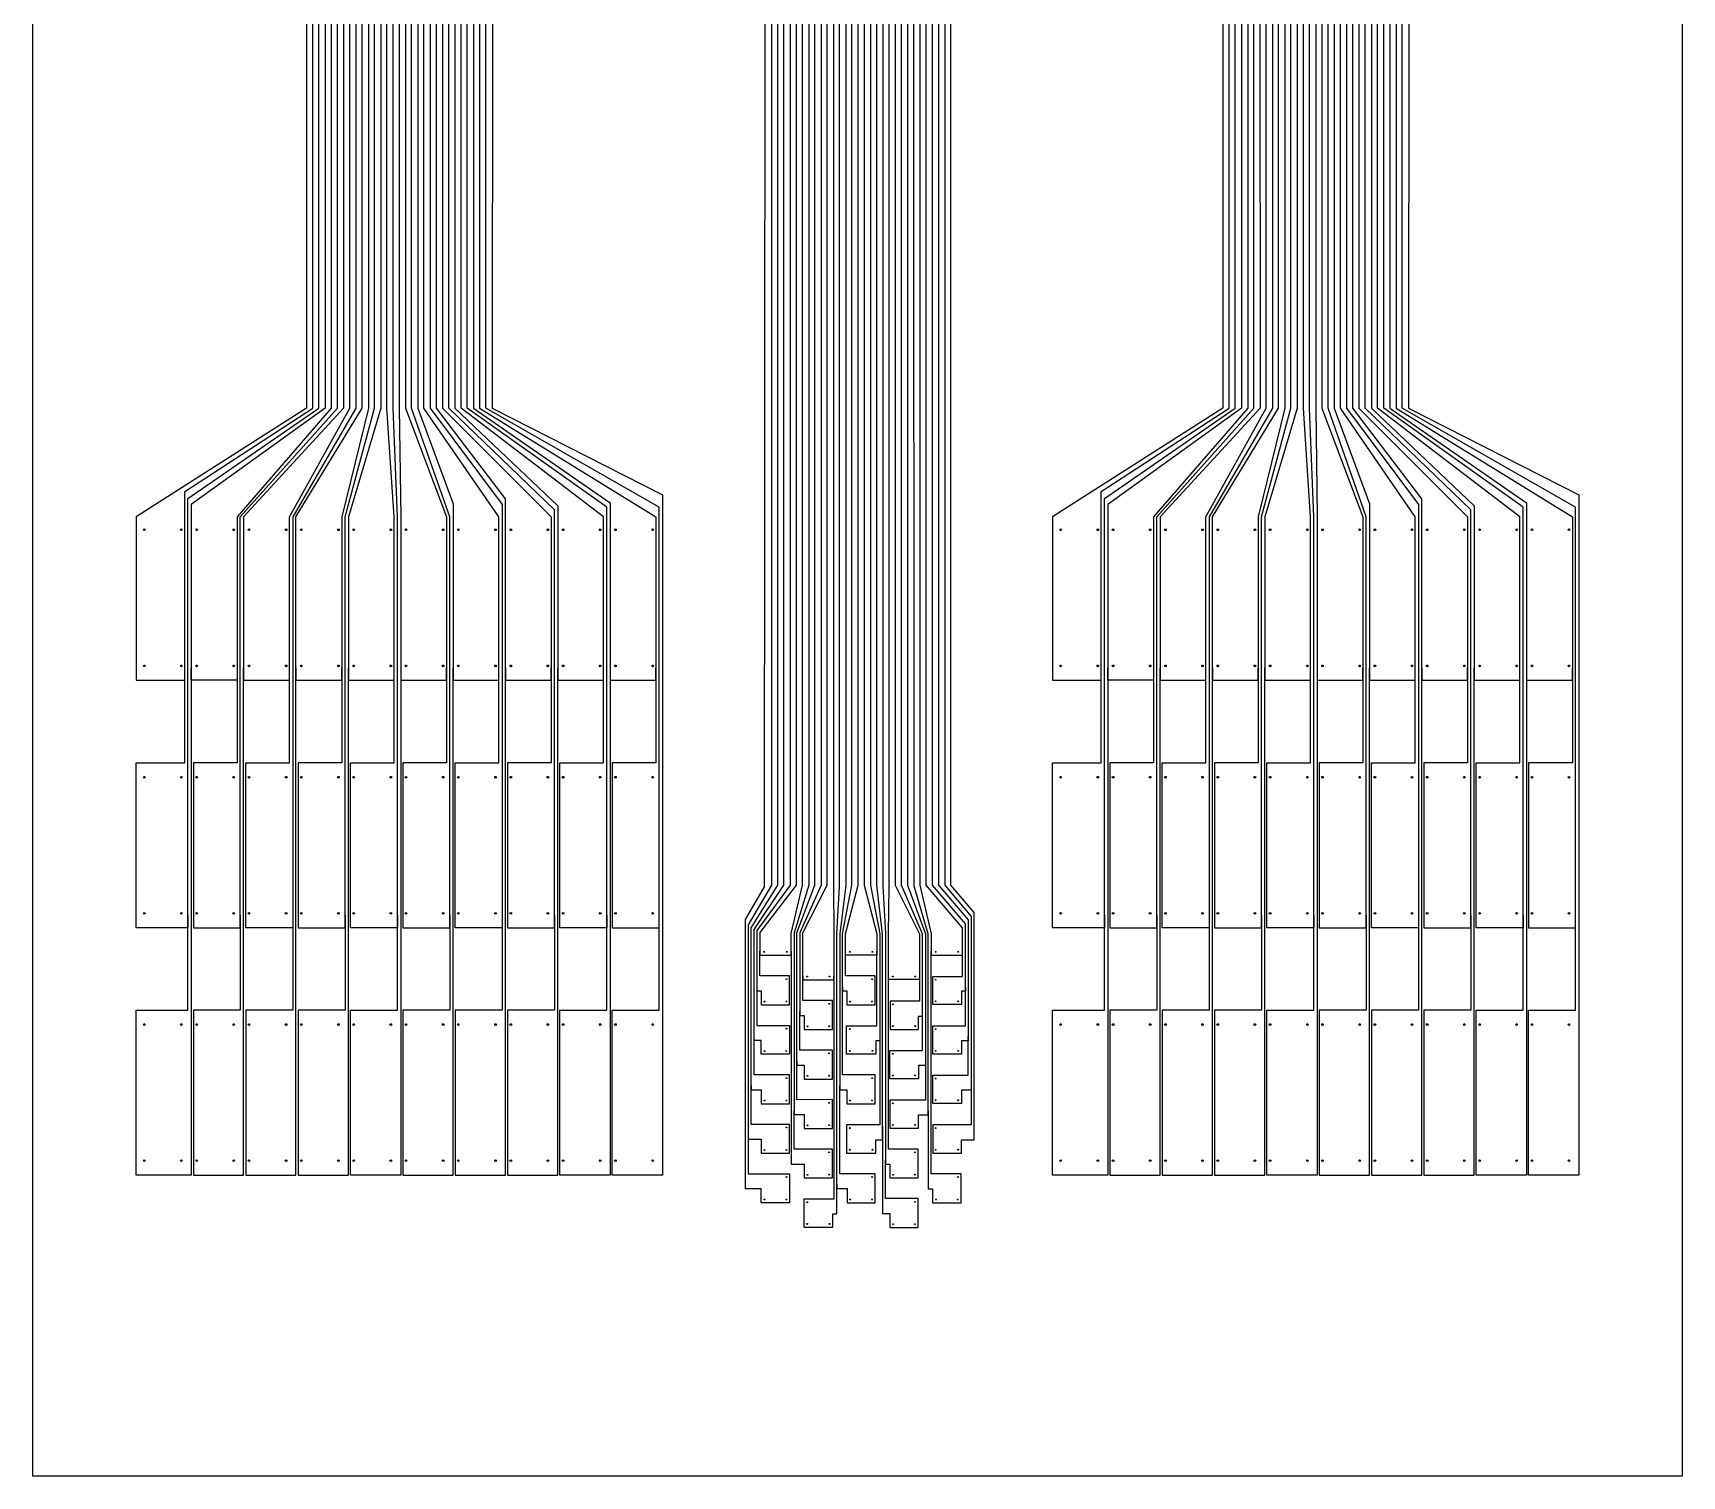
# Model space of a CAD drawing. Header units: inches. Extents: x 24.7 to 64.7, y 25.4 to 95.4.
# Drawn here: x 24.72 to 64.72, y 25.36 to 60.36 of the extents above; entities that cross this region are included whole.
import ezdxf

# ---------------------------------------------------------------- set-up
doc = ezdxf.new("R2010")
doc.units = ezdxf.units.IN
doc.header["$MEASUREMENT"] = 0
doc.layers.add('Foil', color=5, linetype='Continuous')

msp = doc.modelspace()

# ---------------------------------------------------------------- linework, layer by layer
at = {"layer": 'Foil'}
for p, q in [((24.716, 25.36), (24.716, 95.36)), ((64.716, 95.36), (64.716, 25.36)), ((31.351, 78.259), (31.351, 51.259)), ((31.501, 51.259), (31.501, 78.259)), ((31.651, 51.259), (31.651, 78.259)), ((31.801, 78.259), (31.801, 51.259)), ((31.951, 78.259), (31.951, 51.259)), ((32.101, 51.259), (32.101, 78.259)), ((32.244, 78.284), (32.251, 51.259)), ((32.401, 51.259), (32.401, 78.259)), ((32.551, 78.259), (32.551, 51.259)), ((32.701, 51.259), (32.701, 78.259)), ((32.851, 78.259), (32.851, 51.259)), ((33.001, 51.259), (33.001, 78.259)), ((33.151, 78.259), (33.151, 51.259)), ((33.301, 51.259), (33.301, 78.259)), ((33.451, 51.259), (33.451, 78.259)), ((33.601, 78.259), (33.601, 51.259)), ((33.751, 78.259), (33.751, 51.259)), ((33.901, 51.259), (33.901, 78.259)), ((34.054, 78.297), (34.051, 51.259)), ((34.201, 51.259), (34.201, 78.259)), ((34.351, 78.259), (34.351, 51.259)), ((34.501, 51.259), (34.501, 78.259)), ((34.651, 78.259), (34.651, 51.259)), ((34.801, 51.259), (34.801, 78.259)), ((34.951, 78.259), (34.951, 51.259)), ((35.101, 51.259), (35.101, 78.259)), ((35.251, 51.259), (35.251, 78.259)), ((35.401, 78.259), (35.401, 51.259)), ((35.551, 78.259), (35.551, 51.259)), ((35.701, 51.259), (35.701, 78.259)), ((35.876, 78.302), (35.851, 51.259)), ((53.581, 78.259), (53.581, 51.259)), ((53.731, 51.259), (53.731, 78.259)), ((53.881, 51.259), (53.881, 78.259)), ((54.031, 78.259), (54.031, 51.259)), ((54.181, 78.259), (54.181, 51.259)), ((54.331, 51.259), (54.331, 78.259)), ((54.474, 78.284), (54.481, 51.259)), ((54.631, 51.259), (54.631, 78.259)), ((54.781, 78.259), (54.781, 51.259)), ((54.931, 51.259), (54.931, 78.259)), ((55.081, 78.259), (55.081, 51.259)), ((55.231, 51.259), (55.231, 78.259)), ((55.381, 78.259), (55.381, 51.259)), ((55.531, 51.259), (55.531, 78.259)), ((55.681, 51.259), (55.681, 78.259)), ((55.831, 78.259), (55.831, 51.259)), ((55.981, 78.259), (55.981, 51.259)), ((56.131, 51.259), (56.131, 78.259)), ((56.284, 78.297), (56.281, 51.259)), ((56.431, 51.259), (56.431, 78.259)), ((56.581, 78.259), (56.581, 51.259)), ((56.731, 51.259), (56.731, 78.259)), ((56.881, 78.259), (56.881, 51.259)), ((57.031, 51.259), (57.031, 78.259)), ((57.181, 78.259), (57.181, 51.259)), ((57.331, 51.259), (57.331, 78.259)), ((57.481, 51.259), (57.481, 78.259)), ((57.631, 78.259), (57.631, 51.259)), ((57.781, 78.259), (57.781, 51.259)), ((57.931, 51.259), (57.931, 78.259)), ((58.106, 78.302), (58.081, 51.259)), ((42.457, 39.647), (42.482, 66.689)), ((42.632, 66.689), (42.632, 39.689)), ((42.782, 39.689), (42.782, 66.689)), ((42.932, 39.689), (42.932, 66.689)), ((43.082, 66.689), (43.082, 39.689)), ((43.232, 66.689), (43.232, 39.689)), ((43.382, 39.689), (43.382, 66.689)), ((43.532, 66.689), (43.532, 39.689)), ((43.682, 39.689), (43.682, 66.689)), ((43.832, 66.689), (43.832, 39.689)), ((43.982, 39.689), (43.982, 66.689)), ((44.132, 66.689), (44.132, 39.689)), ((44.28, 39.651), (44.282, 66.689)), ((44.432, 66.689), (44.432, 39.689)), ((44.582, 39.689), (44.582, 66.689)), ((44.732, 39.689), (44.732, 66.689)), ((44.882, 66.689), (44.882, 39.689)), ((45.032, 66.689), (45.032, 39.689)), ((45.182, 39.689), (45.182, 66.689)), ((45.332, 66.689), (45.332, 39.689)), ((45.482, 39.689), (45.482, 66.689)), ((45.632, 66.689), (45.632, 39.689)), ((45.782, 39.689), (45.782, 66.689)), ((45.932, 66.689), (45.932, 39.689)), ((46.089, 39.664), (46.082, 66.689)), ((46.232, 66.689), (46.232, 39.689)), ((46.382, 39.689), (46.382, 66.689)), ((46.532, 39.689), (46.532, 66.689)), ((46.682, 66.689), (46.682, 39.689)), ((46.832, 66.689), (46.832, 39.689)), ((46.982, 39.689), (46.982, 66.689)), ((31.351, 51.259), (27.216, 48.622)), ((28.396, 49.238), (31.501, 51.259)), ((28.476, 49.071), (31.651, 51.259)), ((31.801, 51.259), (28.556, 48.921)), ((31.951, 51.259), (29.666, 48.622)), ((29.746, 48.622), (32.101, 51.259)), ((32.251, 51.259), (29.826, 48.622)), ((30.936, 48.622), (32.401, 51.259)), ((32.551, 51.259), (31.016, 48.622)), ((31.096, 48.622), (32.701, 51.259)), ((32.851, 51.259), (32.206, 48.622)), ((32.286, 48.622), (33.001, 51.259)), ((33.151, 51.259), (32.366, 48.622)), ((33.476, 48.622), (33.301, 51.259)), ((33.556, 48.622), (33.451, 51.259)), ((33.601, 51.259), (33.636, 48.622)), ((33.751, 51.259), (34.746, 48.622)), ((34.826, 48.622), (33.901, 51.259)), ((34.051, 51.259), (34.906, 48.94)), ((36.016, 48.622), (34.201, 51.259)), ((34.351, 51.259), (36.096, 48.921)), ((36.176, 49.061), (34.501, 51.259)), ((34.651, 51.259), (37.286, 48.622)), ((37.366, 48.791), (34.801, 51.259)), ((34.951, 51.259), (37.446, 48.892)), ((38.556, 48.622), (35.101, 51.259)), ((38.636, 48.861), (35.251, 51.259)), ((35.401, 51.259), (38.716, 48.968)), ((35.551, 51.259), (39.826, 48.622)), ((39.906, 48.859), (35.701, 51.259)), ((35.851, 51.259), (39.986, 49.155)), ((53.581, 51.259), (49.446, 48.622)), ((50.626, 49.238), (53.731, 51.259)), ((50.706, 49.071), (53.881, 51.259)), ((54.031, 51.259), (50.786, 48.921)), ((54.181, 51.259), (51.896, 48.622)), ((51.976, 48.622), (54.331, 51.259)), ((54.481, 51.259), (52.056, 48.622)), ((53.166, 48.622), (54.631, 51.259)), ((54.781, 51.259), (53.246, 48.622)), ((53.326, 48.622), (54.931, 51.259)), ((55.081, 51.259), (54.436, 48.622)), ((54.516, 48.622), (55.231, 51.259)), ((55.381, 51.259), (54.596, 48.622)), ((55.706, 48.622), (55.531, 51.259)), ((55.786, 48.622), (55.681, 51.259)), ((55.831, 51.259), (55.866, 48.622)), ((55.981, 51.259), (56.976, 48.622)), ((57.056, 48.622), (56.131, 51.259)), ((56.281, 51.259), (57.136, 48.94)), ((58.246, 48.622), (56.431, 51.259)), ((56.581, 51.259), (58.326, 48.921)), ((58.406, 49.061), (56.731, 51.259)), ((56.881, 51.259), (59.516, 48.622)), ((59.596, 48.791), (57.031, 51.259)), ((57.181, 51.259), (59.676, 48.892)), ((60.786, 48.622), (57.331, 51.259)), ((60.866, 48.861), (57.481, 51.259)), ((57.631, 51.259), (60.946, 48.968)), ((57.781, 51.259), (62.056, 48.622)), ((62.136, 48.859), (57.931, 51.259)), ((58.081, 51.259), (62.216, 49.155)), ((28.396, 44.66), (28.396, 49.238)), ((50.626, 44.66), (50.626, 49.238)), ((28.476, 36.66), (28.476, 49.071)), ((28.556, 48.921), (28.556, 32.66)), ((34.906, 48.94), (34.906, 44.66)), ((36.096, 48.921), (36.096, 36.66)), ((36.176, 32.66), (36.176, 49.061)), ((37.446, 48.892), (37.446, 44.66)), ((38.636, 36.66), (38.636, 48.861)), ((38.716, 48.968), (38.716, 32.66)), ((39.906, 38.66), (39.906, 48.859)), ((39.986, 49.155), (39.986, 32.66)), ((50.706, 36.66), (50.706, 49.071)), ((50.786, 48.921), (50.786, 32.66)), ((57.136, 48.94), (57.136, 44.66)), ((58.326, 48.921), (58.326, 36.66)), ((58.406, 32.66), (58.406, 49.061)), ((59.676, 48.892), (59.676, 44.66)), ((60.866, 36.66), (60.866, 48.861)), ((60.946, 48.968), (60.946, 32.66)), ((62.136, 38.66), (62.136, 48.859)), ((62.216, 49.155), (62.216, 32.66)), ((27.216, 48.622), (27.216, 44.66)), ((29.666, 48.622), (29.666, 42.66)), ((29.746, 38.66), (29.746, 48.622)), ((29.826, 48.622), (29.826, 44.66)), ((30.936, 44.66), (30.936, 48.622)), ((31.016, 48.622), (31.016, 36.66)), ((31.096, 32.66), (31.096, 48.622)), ((32.206, 48.622), (32.206, 42.66)), ((32.286, 38.66), (32.286, 48.622)), ((32.366, 48.622), (32.366, 44.66)), ((33.476, 44.66), (33.476, 48.622)), ((33.556, 36.66), (33.556, 48.622)), ((33.636, 48.622), (33.636, 32.66)), ((34.746, 48.622), (34.746, 42.66)), ((34.826, 38.66), (34.826, 48.622)), ((36.016, 44.66), (36.016, 48.622)), ((37.286, 48.622), (37.286, 42.66)), ((37.366, 38.66), (37.366, 48.791)), ((38.556, 44.66), (38.556, 48.622)), ((39.826, 48.622), (39.826, 42.66)), ((49.446, 48.622), (49.446, 44.66)), ((51.896, 48.622), (51.896, 42.66)), ((51.976, 38.66), (51.976, 48.622)), ((52.056, 48.622), (52.056, 44.66)), ((53.166, 44.66), (53.166, 48.622)), ((53.246, 48.622), (53.246, 36.66)), ((53.326, 32.66), (53.326, 48.622)), ((54.436, 48.622), (54.436, 42.66)), ((54.516, 38.66), (54.516, 48.622)), ((54.596, 48.622), (54.596, 44.66)), ((55.706, 44.66), (55.706, 48.622)), ((55.786, 36.66), (55.786, 48.622)), ((55.866, 48.622), (55.866, 32.66)), ((56.976, 48.622), (56.976, 42.66)), ((57.056, 38.66), (57.056, 48.622)), ((58.246, 44.66), (58.246, 48.622)), ((59.516, 48.622), (59.516, 42.66)), ((59.596, 38.66), (59.596, 48.791)), ((60.786, 44.66), (60.786, 48.622)), ((62.056, 48.622), (62.056, 42.66)), ((28.396, 42.66), (28.396, 44.96)), ((28.556, 44.66), (28.556, 44.96)), ((29.666, 44.96), (29.666, 44.66)), ((29.826, 32.66), (29.826, 44.96)), ((30.936, 42.66), (30.936, 44.96)), ((31.096, 44.96), (31.096, 44.66)), ((32.206, 44.66), (32.206, 44.96)), ((32.366, 32.66), (32.366, 44.96)), ((33.476, 42.66), (33.476, 44.96)), ((33.636, 44.96), (33.636, 44.66)), ((34.746, 44.66), (34.746, 44.96)), ((34.906, 32.66), (34.906, 44.96)), ((36.016, 42.66), (36.016, 44.96)), ((36.176, 44.96), (36.176, 44.66)), ((37.286, 44.66), (37.286, 44.96)), ((37.446, 32.66), (37.446, 44.96)), ((38.556, 42.66), (38.556, 44.96)), ((38.716, 44.96), (38.716, 44.66)), ((39.826, 44.66), (39.826, 44.96)), ((50.626, 42.66), (50.626, 44.96)), ((50.786, 44.66), (50.786, 44.96)), ((51.896, 44.96), (51.896, 44.66)), ((52.056, 32.66), (52.056, 44.96)), ((53.166, 42.66), (53.166, 44.96)), ((53.326, 44.96), (53.326, 44.66)), ((54.436, 44.66), (54.436, 44.96)), ((54.596, 32.66), (54.596, 44.96)), ((55.706, 42.66), (55.706, 44.96)), ((55.866, 44.96), (55.866, 44.66)), ((56.976, 44.66), (56.976, 44.96)), ((57.136, 32.66), (57.136, 44.96)), ((58.246, 42.66), (58.246, 44.96)), ((58.406, 44.96), (58.406, 44.66)), ((59.516, 44.66), (59.516, 44.96)), ((59.676, 32.66), (59.676, 44.96)), ((60.786, 42.66), (60.786, 44.96)), ((60.946, 44.96), (60.946, 44.66)), ((62.056, 44.66), (62.056, 44.96)), ((27.216, 44.66), (28.396, 44.66)), ((29.666, 44.66), (28.556, 44.66)), ((29.826, 44.66), (30.936, 44.66)), ((31.096, 44.66), (32.206, 44.66)), ((32.366, 44.66), (33.476, 44.66)), ((33.636, 44.66), (34.746, 44.66)), ((34.906, 44.66), (36.016, 44.66)), ((36.176, 44.66), (37.286, 44.66)), ((37.446, 44.66), (38.556, 44.66)), ((38.716, 44.66), (39.826, 44.66)), ((49.446, 44.66), (50.626, 44.66)), ((51.896, 44.66), (50.786, 44.66)), ((52.056, 44.66), (53.166, 44.66)), ((53.326, 44.66), (54.436, 44.66)), ((54.596, 44.66), (55.706, 44.66)), ((55.866, 44.66), (56.976, 44.66)), ((57.136, 44.66), (58.246, 44.66)), ((58.406, 44.66), (59.516, 44.66)), ((59.676, 44.66), (60.786, 44.66)), ((60.946, 44.66), (62.056, 44.66)), ((27.216, 38.66), (27.216, 42.66)), ((27.216, 42.66), (28.396, 42.66)), ((29.666, 42.66), (28.606, 42.66)), ((28.606, 42.66), (28.606, 38.66)), ((29.876, 38.66), (29.876, 42.66)), ((29.876, 42.66), (30.936, 42.66)), ((32.206, 42.66), (31.146, 42.66)), ((31.146, 42.66), (31.146, 38.66)), ((32.416, 38.66), (32.416, 42.66)), ((32.416, 42.66), (33.476, 42.66)), ((34.746, 42.66), (33.686, 42.66)), ((33.686, 42.66), (33.686, 38.66)), ((34.956, 38.66), (34.956, 42.66)), ((34.956, 42.66), (36.016, 42.66)), ((37.286, 42.66), (36.226, 42.66)), ((36.226, 42.66), (36.226, 38.66)), ((37.496, 38.66), (37.496, 42.66)), ((37.496, 42.66), (38.556, 42.66)), ((39.826, 42.66), (38.766, 42.66)), ((38.766, 42.66), (38.766, 38.66)), ((49.446, 38.66), (49.446, 42.66)), ((49.446, 42.66), (50.626, 42.66)), ((51.896, 42.66), (50.836, 42.66)), ((50.836, 42.66), (50.836, 38.66)), ((52.106, 38.66), (52.106, 42.66)), ((52.106, 42.66), (53.166, 42.66)), ((54.436, 42.66), (53.376, 42.66)), ((53.376, 42.66), (53.376, 38.66)), ((54.646, 38.66), (54.646, 42.66)), ((54.646, 42.66), (55.706, 42.66)), ((56.976, 42.66), (55.916, 42.66)), ((55.916, 42.66), (55.916, 38.66)), ((57.186, 38.66), (57.186, 42.66)), ((57.186, 42.66), (58.246, 42.66)), ((59.516, 42.66), (58.456, 42.66)), ((58.456, 42.66), (58.456, 38.66)), ((59.726, 38.66), (59.726, 42.66)), ((59.726, 42.66), (60.786, 42.66)), ((62.056, 42.66), (60.996, 42.66)), ((60.996, 42.66), (60.996, 38.66)), ((41.997, 38.859), (42.457, 39.647)), ((42.632, 39.689), (42.068, 38.732)), ((42.138, 38.656), (42.782, 39.689)), ((42.208, 38.617), (42.932, 39.689)), ((43.082, 39.689), (42.278, 38.592)), ((43.232, 39.689), (42.348, 38.543)), ((43.107, 38.521), (43.382, 39.689)), ((43.532, 39.689), (43.177, 38.533)), ((43.247, 38.536), (43.682, 39.689)), ((43.832, 39.689), (43.317, 38.533)), ((43.387, 38.533), (43.982, 39.689)), ((44.132, 39.689), (44.146, 38.509)), ((44.216, 38.509), (44.28, 39.651)), ((44.432, 39.689), (44.286, 38.509)), ((44.356, 38.509), (44.582, 39.689)), ((44.426, 38.509), (44.732, 39.689)), ((44.882, 39.689), (45.185, 38.509)), ((45.032, 39.689), (45.255, 38.509)), ((45.325, 38.509), (45.182, 39.689)), ((45.332, 39.689), (45.333, 39.673)), ((45.333, 39.673), (45.395, 38.509)), ((45.465, 38.509), (45.482, 39.679)), ((45.482, 39.679), (45.482, 39.689)), ((45.632, 39.689), (46.224, 38.509)), ((46.294, 38.509), (45.782, 39.689)), ((45.932, 39.689), (46.364, 38.509)), ((46.434, 38.509), (46.089, 39.664)), ((46.232, 39.689), (46.504, 38.509)), ((47.264, 38.657), (46.382, 39.689)), ((47.334, 38.753), (46.532, 39.689)), ((46.682, 39.689), (47.404, 38.85)), ((46.832, 39.689), (47.474, 38.934)), ((47.544, 39.03), (46.982, 39.689)), ((28.476, 38.96), (28.476, 38.66)), ((29.746, 38.96), (29.746, 36.66)), ((31.016, 38.96), (31.016, 38.66)), ((32.286, 38.96), (32.286, 36.66)), ((33.556, 38.96), (33.556, 38.66)), ((34.826, 38.96), (34.826, 36.66)), ((36.096, 38.96), (36.096, 38.66)), ((37.366, 38.96), (37.366, 36.66)), ((38.636, 38.96), (38.636, 38.66)), ((39.906, 36.66), (39.906, 38.96)), ((41.997, 32.328), (41.997, 38.859)), ((47.404, 38.85), (47.404, 35.917)), ((47.474, 38.934), (47.474, 33.879)), ((47.544, 33.517), (47.544, 39.03)), ((50.706, 38.96), (50.706, 38.66)), ((51.976, 38.96), (51.976, 36.66)), ((53.246, 38.96), (53.246, 38.66)), ((54.516, 38.96), (54.516, 36.66)), ((55.786, 38.96), (55.786, 38.66)), ((57.056, 38.96), (57.056, 36.66)), ((58.326, 38.96), (58.326, 38.66)), ((59.596, 38.96), (59.596, 36.66)), ((60.866, 38.96), (60.866, 38.66)), ((62.136, 36.66), (62.136, 38.96)), ((28.476, 38.66), (27.216, 38.66)), ((28.606, 38.66), (29.746, 38.66)), ((31.016, 38.66), (29.876, 38.66)), ((31.146, 38.66), (32.286, 38.66)), ((33.556, 38.66), (32.416, 38.66)), ((33.686, 38.66), (34.826, 38.66)), ((36.096, 38.66), (34.956, 38.66)), ((36.226, 38.66), (37.366, 38.66)), ((38.636, 38.66), (37.496, 38.66)), ((38.766, 38.66), (39.906, 38.66)), ((42.068, 38.732), (42.068, 33.528)), ((42.138, 33.89), (42.138, 38.656)), ((42.208, 35.927), (42.208, 38.617)), ((42.278, 38.592), (42.278, 36.289)), ((42.348, 38.543), (42.348, 37.994)), ((43.107, 37.994), (43.107, 38.521)), ((43.177, 38.533), (43.177, 34.126)), ((43.247, 34.488), (43.247, 38.536)), ((43.317, 38.533), (43.314, 36.528)), ((43.387, 36.89), (43.387, 38.533)), ((44.146, 38.509), (44.146, 32.079)), ((44.216, 31.717), (44.216, 38.509)), ((44.286, 38.509), (44.286, 34.728)), ((44.356, 35.09), (44.356, 38.509)), ((44.426, 37.995), (44.426, 38.509)), ((45.185, 38.509), (45.185, 37.994)), ((45.255, 38.509), (45.255, 33.879)), ((45.325, 33.517), (45.325, 38.509)), ((45.395, 38.509), (45.395, 32.927)), ((45.465, 33.289), (45.465, 38.509)), ((46.224, 38.509), (46.224, 36.879)), ((46.294, 36.517), (46.294, 38.509)), ((46.364, 38.509), (46.364, 34.479)), ((46.434, 34.117), (46.434, 38.509)), ((46.504, 38.509), (46.504, 37.994)), ((47.263, 37.994), (47.264, 38.657)), ((47.334, 36.279), (47.334, 38.753)), ((50.706, 38.66), (49.446, 38.66)), ((50.836, 38.66), (51.976, 38.66)), ((53.246, 38.66), (52.106, 38.66)), ((53.376, 38.66), (54.516, 38.66)), ((55.786, 38.66), (54.646, 38.66)), ((55.916, 38.66), (57.056, 38.66)), ((58.326, 38.66), (57.186, 38.66)), ((58.456, 38.66), (59.596, 38.66)), ((60.866, 38.66), (59.726, 38.66)), ((60.996, 38.66), (62.136, 38.66)), ((42.348, 37.49), (42.348, 38.094)), ((43.107, 38.094), (43.107, 32.928)), ((44.427, 37.49), (44.427, 38.094)), ((45.185, 36.279), (45.185, 38.094)), ((46.504, 32.689), (46.504, 38.094)), ((47.263, 37.479), (47.263, 38.101)), ((42.348, 37.994), (43.107, 37.994)), ((44.426, 37.994), (44.426, 37.995)), ((45.185, 37.994), (44.426, 37.994)), ((46.504, 37.994), (47.263, 37.994)), ((42.278, 37.228), (42.278, 37.128)), ((43.07, 37.49), (42.348, 37.49)), ((43.07, 36.789), (43.07, 37.49)), ((43.387, 37.494), (43.387, 37.394)), ((43.387, 37.394), (44.146, 37.394)), ((44.146, 37.394), (44.146, 37.494)), ((44.356, 37.228), (44.356, 37.128)), ((45.148, 37.49), (44.427, 37.49)), ((45.148, 36.789), (45.148, 37.49)), ((45.465, 37.4), (45.465, 37.5)), ((46.224, 37.4), (45.465, 37.4)), ((45.465, 37.398), (45.465, 37.394)), ((46.224, 37.5), (46.224, 37.4)), ((46.541, 36.794), (46.541, 37.479)), ((46.541, 37.479), (47.263, 37.479)), ((47.334, 37.217), (47.334, 37.117)), ((42.278, 37.128), (42.38, 37.128)), ((42.38, 37.128), (42.38, 36.789)), ((44.109, 36.89), (43.387, 36.89)), ((44.109, 36.189), (44.109, 36.89)), ((44.356, 37.128), (44.458, 37.128)), ((44.458, 37.128), (44.458, 36.789)), ((46.224, 36.879), (45.505, 36.879)), ((45.505, 36.879), (45.505, 36.194)), ((47.334, 37.117), (47.237, 37.117)), ((47.237, 37.117), (47.237, 36.794)), ((27.216, 32.66), (27.216, 36.66)), ((27.216, 36.66), (28.476, 36.66)), ((29.746, 36.66), (28.606, 36.66)), ((28.606, 36.66), (28.606, 32.66)), ((31.016, 36.66), (29.876, 36.66)), ((29.876, 36.66), (29.876, 32.66)), ((32.286, 36.66), (31.146, 36.66)), ((31.146, 36.66), (31.146, 32.66)), ((32.416, 32.66), (32.416, 36.66)), ((32.416, 36.66), (33.556, 36.66)), ((34.826, 36.66), (33.686, 36.66)), ((33.686, 36.66), (33.686, 32.66)), ((36.096, 36.66), (34.956, 36.66)), ((34.956, 36.66), (34.956, 32.66)), ((37.366, 36.66), (36.226, 36.66)), ((36.226, 36.66), (36.226, 32.66)), ((37.496, 32.66), (37.496, 36.66)), ((37.496, 36.66), (38.636, 36.66)), ((38.766, 32.66), (38.766, 36.66)), ((38.766, 36.66), (39.906, 36.66)), ((42.38, 36.789), (43.07, 36.789)), ((43.314, 35.69), (43.314, 36.628)), ((43.314, 36.528), (43.419, 36.528)), ((43.419, 36.528), (43.419, 36.189)), ((44.458, 36.789), (45.148, 36.789)), ((46.198, 36.194), (46.198, 36.517)), ((46.198, 36.517), (46.294, 36.517)), ((46.294, 35.679), (46.294, 36.617)), ((47.237, 36.794), (46.541, 36.794)), ((49.446, 32.66), (49.446, 36.66)), ((49.446, 36.66), (50.706, 36.66)), ((51.976, 36.66), (50.836, 36.66)), ((50.836, 36.66), (50.836, 32.66)), ((53.246, 36.66), (52.106, 36.66)), ((52.106, 36.66), (52.106, 32.66)), ((54.516, 36.66), (53.376, 36.66)), ((53.376, 36.66), (53.376, 32.66)), ((54.646, 32.66), (54.646, 36.66)), ((54.646, 36.66), (55.786, 36.66)), ((57.056, 36.66), (55.916, 36.66)), ((55.916, 36.66), (55.916, 32.66)), ((58.326, 36.66), (57.186, 36.66)), ((57.186, 36.66), (57.186, 32.66)), ((59.596, 36.66), (58.456, 36.66)), ((58.456, 36.66), (58.456, 32.66)), ((59.726, 32.66), (59.726, 36.66)), ((59.726, 36.66), (60.866, 36.66)), ((60.996, 32.66), (60.996, 36.66)), ((60.996, 36.66), (62.136, 36.66)), ((42.208, 35.089), (42.208, 36.027)), ((42.278, 36.289), (43.07, 36.289)), ((43.07, 36.289), (43.07, 35.589)), ((43.419, 36.189), (44.109, 36.189)), ((44.453, 35.594), (44.453, 36.279)), ((44.453, 36.279), (45.185, 36.279)), ((45.255, 36.017), (45.255, 35.917)), ((45.505, 36.194), (46.198, 36.194)), ((46.541, 35.594), (46.541, 36.279)), ((46.541, 36.279), (47.334, 36.279)), ((47.404, 35.079), (47.404, 36.017)), ((42.38, 35.927), (42.208, 35.927)), ((42.38, 35.589), (42.38, 35.927)), ((44.109, 35.69), (43.314, 35.69)), ((44.109, 34.989), (44.109, 35.69)), ((45.255, 35.917), (45.158, 35.917)), ((45.158, 35.917), (45.158, 35.594)), ((45.255, 35.922), (45.255, 35.917)), ((45.502, 34.994), (45.502, 35.679)), ((45.502, 35.679), (46.294, 35.679)), ((47.404, 35.917), (47.237, 35.917)), ((47.237, 35.917), (47.237, 35.594)), ((43.07, 35.589), (42.38, 35.589)), ((43.247, 35.428), (43.247, 35.328)), ((43.247, 35.328), (43.419, 35.328)), ((43.419, 35.328), (43.419, 34.989)), ((45.158, 35.594), (44.453, 35.594)), ((46.364, 35.317), (46.198, 35.317)), ((46.198, 35.317), (46.198, 34.994)), ((46.364, 35.496), (46.364, 35.488)), ((46.364, 35.417), (46.364, 35.317)), ((47.237, 35.594), (46.541, 35.594)), ((42.138, 34.827), (42.138, 34.727)), ((43.07, 35.089), (42.208, 35.089)), ((43.07, 34.389), (43.07, 35.089)), ((43.419, 34.989), (44.109, 34.989)), ((44.286, 32.69), (44.286, 34.828)), ((45.148, 35.09), (44.356, 35.09)), ((45.148, 34.389), (45.148, 35.09)), ((46.198, 34.994), (45.502, 34.994)), ((46.541, 34.394), (46.541, 35.079)), ((46.541, 35.079), (47.404, 35.079)), ((47.474, 34.817), (47.474, 34.717)), ((42.138, 34.727), (42.38, 34.727)), ((42.38, 34.727), (42.38, 34.389)), ((44.109, 34.49), (43.247, 34.488)), ((44.109, 33.789), (44.109, 34.49)), ((44.286, 34.728), (44.458, 34.728)), ((44.458, 34.728), (44.458, 34.389)), ((46.364, 34.479), (45.502, 34.479)), ((45.502, 34.479), (45.502, 33.794)), ((47.474, 34.717), (47.237, 34.717)), ((47.237, 34.717), (47.237, 34.394)), ((42.38, 34.389), (43.07, 34.389)), ((43.177, 33.29), (43.177, 34.227)), ((43.177, 34.126), (43.419, 34.126)), ((43.419, 34.126), (43.419, 33.789)), ((44.458, 34.389), (45.148, 34.389)), ((46.198, 33.794), (46.198, 34.117)), ((46.198, 34.117), (46.434, 34.117)), ((46.434, 34.217), (46.434, 34.117)), ((46.434, 34.117), (46.434, 32.327)), ((47.237, 34.394), (46.541, 34.394)), ((42.068, 33.628), (42.068, 32.69)), ((43.07, 33.89), (42.138, 33.89)), ((43.07, 33.189), (43.07, 33.89)), ((43.419, 33.789), (44.109, 33.789)), ((45.255, 33.879), (44.453, 33.879)), ((44.453, 33.879), (44.453, 33.194)), ((45.325, 33.838), (45.325, 33.738)), ((45.325, 33.742), (45.325, 33.738)), ((45.325, 33.738), (45.325, 31.728)), ((45.502, 33.794), (46.198, 33.794)), ((47.474, 33.879), (46.541, 33.879)), ((46.541, 33.879), (46.541, 33.194)), ((42.068, 33.528), (42.38, 33.528)), ((42.38, 33.528), (42.38, 33.189)), ((44.109, 33.29), (43.177, 33.29)), ((44.109, 32.589), (44.109, 33.29)), ((45.158, 33.194), (45.158, 33.517)), ((45.158, 33.517), (45.325, 33.517)), ((46.188, 33.289), (45.465, 33.289)), ((46.188, 32.589), (46.188, 33.289)), ((47.237, 33.194), (47.237, 33.517)), ((47.237, 33.517), (47.544, 33.517)), ((42.38, 33.189), (43.07, 33.189)), ((43.107, 32.928), (43.419, 32.928)), ((43.419, 32.928), (43.419, 32.589)), ((44.453, 33.194), (45.158, 33.194)), ((45.395, 32.09), (45.395, 33.027)), ((45.395, 32.927), (45.498, 32.927)), ((45.498, 32.927), (45.498, 32.589)), ((46.541, 33.194), (47.237, 33.194)), ((28.556, 32.66), (27.216, 32.66)), ((28.606, 32.66), (29.826, 32.66)), ((29.876, 32.66), (31.096, 32.66)), ((31.146, 32.66), (32.366, 32.66)), ((33.636, 32.66), (32.416, 32.66)), ((33.686, 32.66), (34.906, 32.66)), ((34.956, 32.66), (36.176, 32.66)), ((36.226, 32.66), (37.446, 32.66)), ((38.716, 32.66), (37.496, 32.66)), ((39.986, 32.66), (38.766, 32.66)), ((42.068, 32.69), (43.07, 32.69)), ((43.07, 32.69), (43.07, 31.989)), ((43.419, 32.589), (44.109, 32.589)), ((44.217, 32.435), (44.217, 32.335)), ((45.148, 32.69), (44.286, 32.69)), ((45.148, 31.989), (45.148, 32.69)), ((45.498, 32.589), (46.188, 32.589)), ((47.227, 32.689), (46.504, 32.689)), ((47.227, 31.989), (47.227, 32.689)), ((50.786, 32.66), (49.446, 32.66)), ((50.836, 32.66), (52.056, 32.66)), ((52.106, 32.66), (53.326, 32.66)), ((53.376, 32.66), (54.596, 32.66)), ((55.866, 32.66), (54.646, 32.66)), ((55.916, 32.66), (57.136, 32.66)), ((57.186, 32.66), (58.406, 32.66)), ((58.456, 32.66), (59.676, 32.66)), ((60.946, 32.66), (59.726, 32.66)), ((62.216, 32.66), (60.996, 32.66)), ((42.38, 32.328), (41.997, 32.328)), ((42.38, 31.989), (42.38, 32.328)), ((44.146, 32.079), (43.414, 32.079)), ((43.414, 32.079), (43.414, 31.394)), ((44.217, 32.335), (44.465, 32.335)), ((44.465, 32.335), (44.465, 31.989)), ((46.188, 32.09), (45.395, 32.09)), ((46.188, 31.389), (46.188, 32.09)), ((46.434, 32.327), (46.537, 32.327)), ((46.537, 32.327), (46.537, 31.989)), ((43.07, 31.989), (42.38, 31.989)), ((44.119, 31.394), (44.119, 31.717)), ((44.119, 31.717), (44.216, 31.717)), ((44.465, 31.989), (45.148, 31.989)), ((45.325, 31.728), (45.498, 31.728)), ((45.498, 31.728), (45.498, 31.389)), ((46.537, 31.989), (47.227, 31.989)), ((43.414, 31.394), (44.119, 31.394)), ((45.498, 31.389), (46.188, 31.389)), ((64.716, 25.36), (24.716, 25.36))]:
    msp.add_line(p, q, dxfattribs=at)
for centre, radius in [((27.416, 48.31), 0.02), ((28.316, 48.31), 0.02), ((28.686, 48.31), 0.02), ((29.586, 48.31), 0.02), ((29.956, 48.31), 0.02), ((30.856, 48.31), 0.02), ((31.226, 48.31), 0.02), ((32.126, 48.31), 0.02), ((32.496, 48.31), 0.02), ((33.396, 48.31), 0.02), ((33.766, 48.31), 0.02), ((34.666, 48.31), 0.02), ((35.036, 48.31), 0.02), ((35.936, 48.31), 0.02), ((36.306, 48.31), 0.02), ((37.206, 48.31), 0.02), ((37.576, 48.31), 0.02), ((38.476, 48.31), 0.02), ((38.846, 48.31), 0.02), ((39.746, 48.31), 0.02), ((49.646, 48.31), 0.02), ((50.546, 48.31), 0.02), ((50.916, 48.31), 0.02), ((51.816, 48.31), 0.02), ((52.186, 48.31), 0.02), ((53.086, 48.31), 0.02), ((53.456, 48.31), 0.02), ((54.356, 48.31), 0.02), ((54.726, 48.31), 0.02), ((55.626, 48.31), 0.02), ((55.996, 48.31), 0.02), ((56.896, 48.31), 0.02), ((57.266, 48.31), 0.02), ((58.166, 48.31), 0.02), ((58.536, 48.31), 0.02), ((59.436, 48.31), 0.02), ((59.806, 48.31), 0.02), ((60.706, 48.31), 0.02), ((61.076, 48.31), 0.02), ((61.976, 48.31), 0.02), ((27.416, 45.01), 0.02), ((28.316, 45.01), 0.02), ((28.686, 45.01), 0.02), ((29.586, 45.01), 0.02), ((29.956, 45.01), 0.02), ((30.856, 45.01), 0.02), ((31.226, 45.01), 0.02), ((32.126, 45.01), 0.02), ((32.496, 45.01), 0.02), ((33.396, 45.01), 0.02), ((33.766, 45.01), 0.02), ((34.666, 45.01), 0.02), ((35.036, 45.01), 0.02), ((35.936, 45.01), 0.02), ((36.306, 45.01), 0.02), ((37.206, 45.01), 0.02), ((37.576, 45.01), 0.02), ((38.476, 45.01), 0.02), ((38.846, 45.01), 0.02), ((39.746, 45.01), 0.02), ((49.646, 45.01), 0.02), ((50.546, 45.01), 0.02), ((50.916, 45.01), 0.02), ((51.816, 45.01), 0.02), ((52.186, 45.01), 0.02), ((53.086, 45.01), 0.02), ((53.456, 45.01), 0.02), ((54.356, 45.01), 0.02), ((54.726, 45.01), 0.02), ((55.626, 45.01), 0.02), ((55.996, 45.01), 0.02), ((56.896, 45.01), 0.02), ((57.266, 45.01), 0.02), ((58.166, 45.01), 0.02), ((58.536, 45.01), 0.02), ((59.436, 45.01), 0.02), ((59.806, 45.01), 0.02), ((60.706, 45.01), 0.02), ((61.076, 45.01), 0.02), ((61.976, 45.01), 0.02), ((27.416, 42.31), 0.02), ((28.316, 42.31), 0.02), ((28.686, 42.31), 0.02), ((29.586, 42.31), 0.02), ((29.956, 42.31), 0.02), ((30.856, 42.31), 0.02), ((31.226, 42.31), 0.02), ((32.126, 42.31), 0.02), ((32.496, 42.31), 0.02), ((33.396, 42.31), 0.02), ((33.766, 42.31), 0.02), ((34.666, 42.31), 0.02), ((35.036, 42.31), 0.02), ((35.936, 42.31), 0.02), ((36.306, 42.31), 0.02), ((37.206, 42.31), 0.02), ((37.576, 42.31), 0.02), ((38.476, 42.31), 0.02), ((38.846, 42.31), 0.02), ((39.746, 42.31), 0.02), ((49.646, 42.31), 0.02), ((50.546, 42.31), 0.02), ((50.916, 42.31), 0.02), ((51.816, 42.31), 0.02), ((52.186, 42.31), 0.02), ((53.086, 42.31), 0.02), ((53.456, 42.31), 0.02), ((54.356, 42.31), 0.02), ((54.726, 42.31), 0.02), ((55.626, 42.31), 0.02), ((55.996, 42.31), 0.02), ((56.896, 42.31), 0.02), ((57.266, 42.31), 0.02), ((58.166, 42.31), 0.02), ((58.536, 42.31), 0.02), ((59.436, 42.31), 0.02), ((59.806, 42.31), 0.02), ((60.706, 42.31), 0.02), ((61.076, 42.31), 0.02), ((61.976, 42.31), 0.02), ((27.416, 39.01), 0.02), ((28.316, 39.01), 0.02), ((28.686, 39.01), 0.02), ((29.586, 39.01), 0.02), ((29.956, 39.01), 0.02), ((30.856, 39.01), 0.02), ((31.226, 39.01), 0.02), ((32.126, 39.01), 0.02), ((32.496, 39.01), 0.02), ((33.396, 39.01), 0.02), ((33.766, 39.01), 0.02), ((34.666, 39.01), 0.02), ((35.036, 39.01), 0.02), ((35.936, 39.01), 0.02), ((36.306, 39.01), 0.02), ((37.206, 39.01), 0.02), ((37.576, 39.01), 0.02), ((38.476, 39.01), 0.02), ((38.846, 39.01), 0.02), ((39.746, 39.01), 0.02), ((49.646, 39.01), 0.02), ((50.546, 39.01), 0.02), ((50.916, 39.01), 0.02), ((51.816, 39.01), 0.02), ((52.186, 39.01), 0.02), ((53.086, 39.01), 0.02), ((53.456, 39.01), 0.02), ((54.356, 39.01), 0.02), ((54.726, 39.01), 0.02), ((55.626, 39.01), 0.02), ((55.996, 39.01), 0.02), ((56.896, 39.01), 0.02), ((57.266, 39.01), 0.02), ((58.166, 39.01), 0.02), ((58.536, 39.01), 0.02), ((59.436, 39.01), 0.02), ((59.806, 39.01), 0.02), ((60.706, 39.01), 0.02), ((61.076, 39.01), 0.02), ((61.976, 39.01), 0.02), ((42.455, 38.074), 0.00995), ((43, 38.074), 0.00995), ((44.533, 38.074), 0.00995), ((45.078, 38.074), 0.00995), ((46.612, 38.074), 0.00995), ((47.157, 38.074), 0.00995), ((42.993, 37.412), 0.00995), ((43.494, 37.474), 0.00995), ((44.039, 37.474), 0.00995), ((45.071, 37.412), 0.00995), ((45.573, 37.474), 0.00995), ((46.118, 37.474), 0.00995), ((46.612, 37.4), 0.00995), ((42.463, 36.867), 0.00995), ((42.99, 36.869), 0.00995), ((44.032, 36.812), 0.00995), ((44.541, 36.867), 0.00995), ((45.069, 36.869), 0.00995), ((45.573, 36.8), 0.00995), ((46.612, 36.874), 0.00995), ((47.157, 36.874), 0.00995), ((27.416, 36.31), 0.02), ((28.316, 36.31), 0.02), ((28.686, 36.31), 0.02), ((29.586, 36.31), 0.02), ((29.956, 36.31), 0.02), ((30.856, 36.31), 0.02), ((31.226, 36.31), 0.02), ((32.126, 36.31), 0.02), ((32.496, 36.31), 0.02), ((33.396, 36.31), 0.02), ((33.766, 36.31), 0.02), ((34.666, 36.31), 0.02), ((35.036, 36.31), 0.02), ((35.936, 36.31), 0.02), ((36.306, 36.31), 0.02), ((37.206, 36.31), 0.02), ((37.576, 36.31), 0.02), ((38.476, 36.31), 0.02), ((38.846, 36.31), 0.02), ((39.746, 36.31), 0.02), ((42.993, 36.212), 0.00995), ((43.502, 36.267), 0.00995), ((44.029, 36.269), 0.00995), ((44.533, 36.2), 0.00995), ((45.573, 36.274), 0.00995), ((46.118, 36.274), 0.00995), ((46.612, 36.2), 0.00995), ((49.646, 36.31), 0.02), ((50.546, 36.31), 0.02), ((50.916, 36.31), 0.02), ((51.816, 36.31), 0.02), ((52.186, 36.31), 0.02), ((53.086, 36.31), 0.02), ((53.456, 36.31), 0.02), ((54.356, 36.31), 0.02), ((54.726, 36.31), 0.02), ((55.626, 36.31), 0.02), ((55.996, 36.31), 0.02), ((56.896, 36.31), 0.02), ((57.266, 36.31), 0.02), ((58.166, 36.31), 0.02), ((58.536, 36.31), 0.02), ((59.436, 36.31), 0.02), ((59.806, 36.31), 0.02), ((60.706, 36.31), 0.02), ((61.076, 36.31), 0.02), ((61.976, 36.31), 0.02), ((42.463, 35.667), 0.00995), ((42.99, 35.669), 0.00995), ((44.032, 35.612), 0.00995), ((44.533, 35.674), 0.00995), ((45.078, 35.674), 0.00995), ((45.573, 35.6), 0.00995), ((46.612, 35.674), 0.00995), ((47.157, 35.674), 0.00995), ((42.993, 35.012), 0.00995), ((43.502, 35.067), 0.00995), ((44.029, 35.069), 0.00995), ((45.071, 35.012), 0.00995), ((45.573, 35.074), 0.00995), ((46.118, 35.074), 0.00995), ((46.612, 35), 0.00995), ((42.463, 34.467), 0.00995), ((42.99, 34.469), 0.00995), ((44.032, 34.412), 0.00995), ((44.541, 34.467), 0.00995), ((45.069, 34.469), 0.00995), ((45.573, 34.4), 0.00995), ((46.612, 34.474), 0.00995), ((47.157, 34.474), 0.00995), ((42.993, 33.812), 0.00995), ((43.502, 33.867), 0.00995), ((44.029, 33.869), 0.00995), ((44.533, 33.8), 0.00995), ((45.573, 33.874), 0.00995), ((46.118, 33.874), 0.00995), ((46.612, 33.8), 0.00995), ((42.463, 33.267), 0.00995), ((42.99, 33.269), 0.00995), ((44.032, 33.212), 0.00995), ((44.533, 33.274), 0.00995), ((45.078, 33.274), 0.00995), ((46.111, 33.212), 0.00995), ((46.612, 33.274), 0.00995), ((47.157, 33.274), 0.00995), ((27.416, 33.01), 0.02), ((28.316, 33.01), 0.02), ((28.686, 33.01), 0.02), ((29.586, 33.01), 0.02), ((29.956, 33.01), 0.02), ((30.856, 33.01), 0.02), ((31.226, 33.01), 0.02), ((32.126, 33.01), 0.02), ((32.496, 33.01), 0.02), ((33.396, 33.01), 0.02), ((33.766, 33.01), 0.02), ((34.666, 33.01), 0.02), ((35.036, 33.01), 0.02), ((35.936, 33.01), 0.02), ((36.306, 33.01), 0.02), ((37.206, 33.01), 0.02), ((37.576, 33.01), 0.02), ((38.476, 33.01), 0.02), ((38.846, 33.01), 0.02), ((39.746, 33.01), 0.02), ((49.646, 33.01), 0.02), ((50.546, 33.01), 0.02), ((50.916, 33.01), 0.02), ((51.816, 33.01), 0.02), ((52.186, 33.01), 0.02), ((53.086, 33.01), 0.02), ((53.456, 33.01), 0.02), ((54.356, 33.01), 0.02), ((54.726, 33.01), 0.02), ((55.626, 33.01), 0.02), ((55.996, 33.01), 0.02), ((56.896, 33.01), 0.02), ((57.266, 33.01), 0.02), ((58.166, 33.01), 0.02), ((58.536, 33.01), 0.02), ((59.436, 33.01), 0.02), ((59.806, 33.01), 0.02), ((60.706, 33.01), 0.02), ((61.076, 33.01), 0.02), ((61.976, 33.01), 0.02), ((42.993, 32.612), 0.00995), ((43.502, 32.667), 0.00995), ((44.029, 32.669), 0.00995), ((45.071, 32.612), 0.00995), ((45.581, 32.667), 0.00995), ((46.108, 32.669), 0.00995), ((47.15, 32.612), 0.00995), ((42.463, 32.067), 0.00995), ((42.99, 32.069), 0.00995), ((43.494, 32), 0.00995), ((44.541, 32.067), 0.00995), ((45.069, 32.069), 0.00995), ((46.111, 32.012), 0.00995), ((46.62, 32.067), 0.00995), ((47.147, 32.069), 0.00995), ((43.494, 31.474), 0.00995), ((44.039, 31.474), 0.00995), ((45.581, 31.467), 0.00995), ((46.108, 31.469), 0.00995)]:
    msp.add_circle(centre, radius, dxfattribs=at)

doc.saveas('drawing.dxf')
